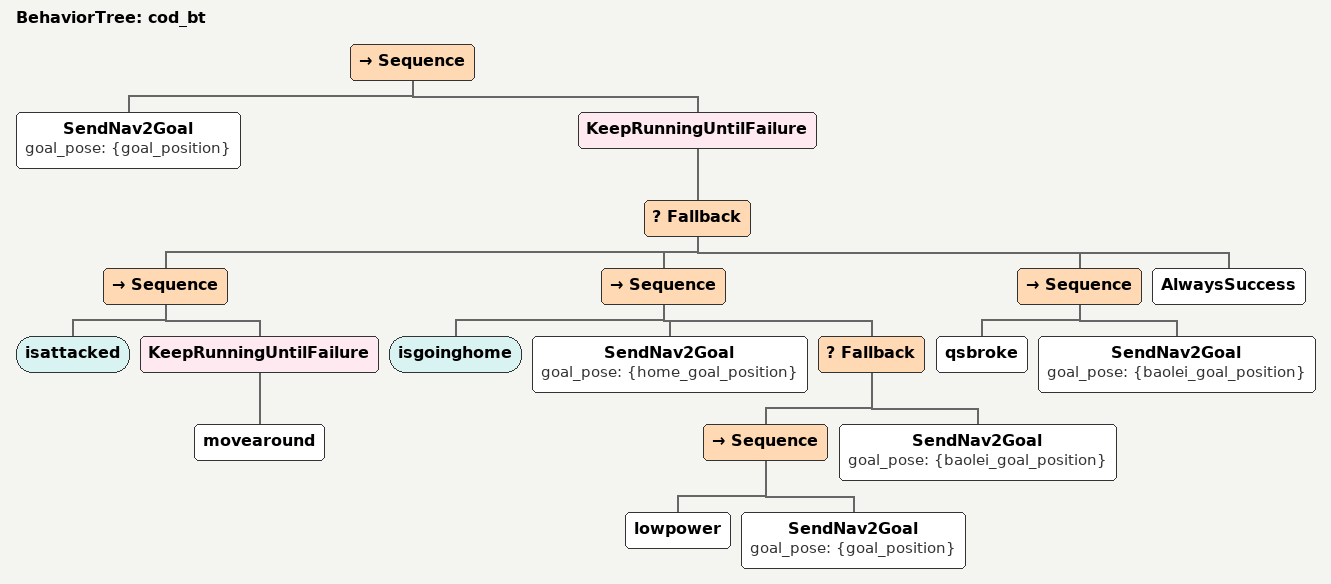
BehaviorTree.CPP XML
<?xml version="1.0" encoding="UTF-8"?>
<root BTCPP_format="4"
      main_tree_to_execute="cod_bt">
  <BehaviorTree ID="cod_bt">
    <Sequence>
      <SendNav2Goal goal_pose="{goal_position}"/>
      <KeepRunningUntilFailure>
        <Fallback>
          <Sequence>
            <isattacked/>
            <KeepRunningUntilFailure>
              <movearound/>
            </KeepRunningUntilFailure>
          </Sequence>
          <Sequence>
            <isgoinghome/>
            <SendNav2Goal goal_pose="{home_goal_position}"/>
            <Fallback>
              <Sequence>
                <lowpower/>
                <SendNav2Goal goal_pose="{goal_position}"/>
              </Sequence>
              <SendNav2Goal goal_pose="{baolei_goal_position}"/>
            </Fallback>
          </Sequence>
          <Sequence>
            <qsbroke/>
            <SendNav2Goal goal_pose="{baolei_goal_position}"/>
          </Sequence>
          <AlwaysSuccess/>
        </Fallback>
      </KeepRunningUntilFailure>
    </Sequence>
  </BehaviorTree>

</root>
